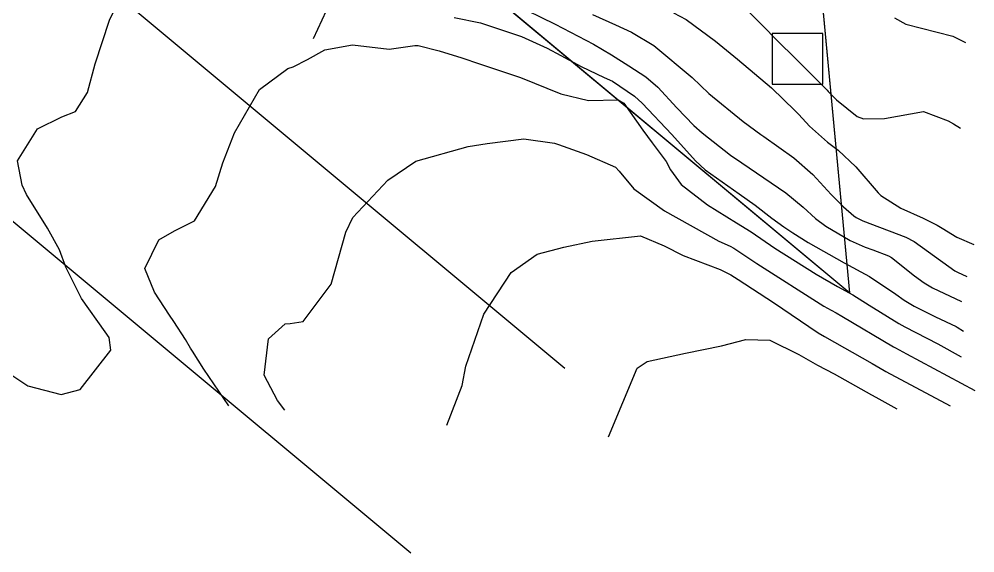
# Model space of a CAD drawing. Header units: feet. Extents: x 1318179 to 1318975, y 422521 to 423299.
# Drawn here: x 1318755.1 to 1318928.9, y 422520.9 to 422618 of the extents above; entities that cross this region are included whole.
import ezdxf

# ---------------------------------------------------------------- set-up
doc = ezdxf.new("R2010")
doc.units = ezdxf.units.FT
for name, color, linetype in [('C-DRNG-AREA', 150, 'CONTINUOUS'), ('C-MISC', 7, 'CONTINUOUS'), ('C-SWM', 92, 'CONTINUOUS'), ('C-TOPO-MAJR', 32, 'CONTINUOUS'), ('C-UTIL', 4, 'CONTINUOUS'), ('V-PROP-LINE', 7, 'CONTINUOUS')]:
    doc.layers.add(name, color=color, linetype=linetype)

msp = doc.modelspace()

# ---------------------------------------------------------------- linework, layer by layer
at = {"layer": 'C-DRNG-AREA'}
msp.add_lwpolyline([(1318771.32, 422941.61), (1318856.03, 422841.34), (1318865.23, 422828.95), (1318873.26, 422814.67), (1318879.44, 422799.5), (1318883.65, 422783.67), (1318885.84, 422767.44), (1318885.98, 422751.06), (1318884.05, 422734.79), (1318880.1, 422718.89), (1318874.51, 422704.5), (1318841.22, 422632.47), (1318813.99, 422645.06), (1318906.17, 422568.23), (1318863.76, 423019.73), (1318771.32, 422941.61)], close=True, dxfattribs=at)
at = {"layer": 'C-MISC'}
for points in [[(1318280.26, 423032.92), (1318854.33, 422554.49)], [(1318252.26, 422999.33), (1318826.33, 422520.89)]]:
    msp.add_lwpolyline(points, dxfattribs=at)
at = {"layer": 'C-SWM'}
msp.add_lwpolyline([(1318892.02, 422606.15), (1318901.24, 422606.15), (1318901.24, 422615.36), (1318892.02, 422615.36), (1318892.02, 422606.15)], close=True, dxfattribs=at)
at = {"layer": 'C-TOPO-MAJR'}
for points in [[(1318751.55, 422554.7), (1318756.71, 422551.29), (1318762.73, 422549.72), (1318766.2, 422550.63), (1318771.78, 422557.79), (1318771.47, 422560.05), (1318770.75, 422561.08), (1318766.43, 422567.15), (1318763.59, 422572.86), (1318762.41, 422576.01), (1318760.26, 422579.96), (1318756.46, 422586.08), (1318755.63, 422587.81), (1318754.81, 422592.23), (1318758.46, 422598.05), (1318762.87, 422600.21), (1318765.36, 422601.19), (1318767.52, 422604.65), (1318768.95, 422609.86), (1318771.56, 422617.79), (1318773.95, 422622.76)], [(1318844.87, 422620.81), (1318852.58, 422617.06), (1318859.54, 422613.42), (1318862.81, 422611.5), (1318865.96, 422609.48), (1318869.04, 422607.51), (1318871.25, 422605.64), (1318874.7, 422601.87), (1318877.81, 422598.66), (1318879.29, 422597.28), (1318884.45, 422593.25), (1318886.52, 422591.83), (1318894.5, 422586.42), (1318897.69, 422583.76), (1318899.92, 422581.7), (1318901.78, 422580.31), (1318906.22, 422577.75), (1318908.96, 422576.52), (1318910.33, 422576.01), (1318913.21, 422574.93), (1318913.75, 422574.62), (1318917.95, 422571.29), (1318919.68, 422570), (1318921.21, 422569.09), (1318926.47, 422566.61)], [(1318887.51, 422619.64), (1318891.05, 422616.06), (1318892.17, 422614.9), (1318897.15, 422609.98), (1318902.07, 422605.04), (1318902.25, 422604.84), (1318903.71, 422603.31), (1318907.52, 422600.28), (1318908.68, 422599.88), (1318912.47, 422599.91), (1318919.55, 422601.19), (1318924.06, 422599.47), (1318924.99, 422598.97), (1318926.26, 422598.18)], [(1318834.22, 422618.31), (1318839.03, 422617.29), (1318846.48, 422614.85), (1318851.14, 422612.69), (1318853.63, 422611.4), (1318857.28, 422609.37), (1318861.46, 422607.35), (1318862.99, 422606.71), (1318867.03, 422603.98), (1318868.38, 422602.69), (1318873.82, 422596.99), (1318878.09, 422592.23), (1318879.88, 422590.58), (1318886.06, 422586.23), (1318888.92, 422584.16), (1318891.96, 422581.8), (1318894.15, 422580.21), (1318895.8, 422579.11), (1318898.6, 422577.33), (1318905.11, 422573.68), (1318909.74, 422571.16), (1318914.53, 422567.94), (1318916.05, 422566.88), (1318917.89, 422565.79), (1318921.72, 422563.82), (1318925.52, 422562.07), (1318925.7, 422561.98), (1318926.84, 422561.22)], [(1318859.36, 422618.85), (1318863.55, 422616.96), (1318866.46, 422615.62), (1318870.55, 422613.17), (1318877.49, 422607.37), (1318880.52, 422604.49), (1318886.76, 422599.37), (1318889.99, 422597), (1318890.54, 422596.62), (1318896.01, 422592.77), (1318899.41, 422589.7), (1318902.74, 422586.1), (1318905, 422583.87), (1318906.92, 422582.21), (1318907.33, 422581.89), (1318908.52, 422581.27), (1318916.35, 422578.35), (1318917.87, 422577.54), (1318920.46, 422575.66), (1318925.27, 422572.21), (1318925.76, 422571.93), (1318927.42, 422571.15)], [(1318874.1, 422619.15), (1318876.43, 422617.94), (1318881.71, 422613.99), (1318885.71, 422610.69), (1318891.89, 422605.49), (1318896.25, 422601.31), (1318896.86, 422600.66), (1318898.85, 422598.53), (1318902.13, 422595.63), (1318904.06, 422594.14), (1318907.24, 422591.1), (1318911.31, 422586.42), (1318911.83, 422585.9), (1318915.44, 422583.63), (1318919.52, 422581.79), (1318922.07, 422580.53), (1318922.93, 422579.97), (1318925.64, 422578.3), (1318928.74, 422576.98)], [(1318914.28, 422618.21), (1318916.33, 422617.09), (1318924.89, 422614.9), (1318927.18, 422613.76)], [(1318793.25, 422547.65), (1318788.68, 422554.32), (1318786.62, 422557.57), (1318786.29, 422558.14), (1318785.34, 422559.74), (1318783.22, 422562.97), (1318782.46, 422564.13), (1318779.72, 422568.3), (1318777.96, 422572.61), (1318780.52, 422577.82), (1318783.37, 422579.46), (1318786.99, 422581.28), (1318790.82, 422587.53), (1318792.14, 422591.88), (1318794.26, 422597.33), (1318798.82, 422605.22), (1318803.99, 422608.99), (1318804.91, 422609.34), (1318807.54, 422610.62), (1318810.72, 422612.42), (1318815.73, 422613.3), (1318822.37, 422612.54), (1318827.06, 422613.2), (1318827.67, 422613.21), (1318831.47, 422612.24), (1318835.63, 422610.96), (1318838.79, 422609.87), (1318846.25, 422607.35), (1318853.61, 422604.42), (1318858.62, 422603.21), (1318864.02, 422603.34), (1318865.07, 422602.7), (1318868.52, 422597.77), (1318870.24, 422595.5), (1318872.74, 422592.1), (1318873.55, 422590.6), (1318875.48, 422587.92), (1318880.26, 422584.2), (1318885.57, 422580.96), (1318888.2, 422579.27), (1318892.54, 422576.33), (1318900.02, 422571.57), (1318903.93, 422569.38), (1318906.71, 422567.86), (1318909.71, 422565.98), (1318915.07, 422562.61), (1318916.18, 422561.99), (1318922.14, 422558.9), (1318926.39, 422556.53)], [(1318803.4, 422546.86), (1318802.09, 422548.63), (1318799.65, 422553.21), (1318800.44, 422559.82), (1318803.5, 422562.57), (1318804.39, 422562.63), (1318806.74, 422562.97), (1318811.84, 422569.78), (1318814.53, 422579.26), (1318815.76, 422581.88), (1318822.14, 422588.69), (1318827.24, 422592.18), (1318836.77, 422594.81), (1318840.19, 422595.37), (1318846.9, 422596.24), (1318852.45, 422595.45), (1318853.21, 422595.19), (1318855.74, 422594.27), (1318858.3, 422593.39), (1318863.53, 422591.08), (1318864.24, 422590.34), (1318866.91, 422587.11), (1318872.45, 422583.14), (1318882.32, 422577.6), (1318884.41, 422576.69), (1318885.06, 422576.35), (1318889.25, 422573.52), (1318901.45, 422565.8), (1318902.75, 422565.07), (1318903.67, 422564.57), (1318904.71, 422563.95), (1318914.1, 422558.38), (1318914.47, 422558.17), (1318916.44, 422557.13), (1318928.91, 422550.41)], [(1318832.89, 422544.12), (1318835.68, 422551.37), (1318836.36, 422554.83), (1318839.63, 422564.34), (1318844.6, 422571.92), (1318849.29, 422575.26), (1318854.18, 422576.49), (1318859.28, 422577.58), (1318868.12, 422578.6), (1318872.37, 422576.74), (1318875.87, 422574.99), (1318882.6, 422572.44), (1318884.53, 422571.48), (1318885.86, 422570.64), (1318892.29, 422566.45), (1318900.43, 422560.95), (1318901.53, 422560.27), (1318910.2, 422555.33), (1318912.43, 422554.06), (1318912.71, 422553.91), (1318924.41, 422547.62)], [(1318862.28, 422542.01), (1318867.47, 422554.47), (1318869.28, 422555.71), (1318876.31, 422557.21), (1318882.84, 422558.56), (1318887.25, 422559.71), (1318891.6, 422559.57), (1318896.91, 422556.96), (1318900.29, 422555.05), (1318903.29, 422553.45), (1318910.08, 422549.67), (1318910.92, 422549.2), (1318914.72, 422547.12)]]:
    msp.add_lwpolyline(points, dxfattribs=at)
at = {"layer": 'C-UTIL'}
msp.add_lwpolyline([(1318808.66, 422614.45), (1318821.25, 422641.68), (1318854.18, 422712.92), (1318859.07, 422725.54), (1318862.35, 422738.74), (1318863.95, 422752.25), (1318863.84, 422765.86), (1318862.02, 422779.34), (1318858.52, 422792.48), (1318853.39, 422805.09), (1318846.72, 422816.94), (1318838.62, 422827.86), (1318534.47, 423187.89)], dxfattribs=at)
at = {"layer": 'V-PROP-LINE'}
for points in [[(1318205.86, 423151.87), (1318906.18, 422568.21), (1318846.87, 423199.56), (1318846.82, 423200.09), (1318730.64, 423223.81), (1318629.46, 423273.42), (1318205.86, 423151.87)], [(1318771.32, 422941.61), (1318856.03, 422841.34), (1318865.23, 422828.95), (1318873.26, 422814.67), (1318879.44, 422799.5), (1318883.65, 422783.67), (1318885.84, 422767.44), (1318885.98, 422751.06), (1318884.05, 422734.79), (1318880.1, 422718.89), (1318874.51, 422704.5), (1318841.22, 422632.47), (1318813.99, 422645.06), (1318906.17, 422568.23), (1318863.76, 423019.73), (1318771.32, 422941.61)]]:
    msp.add_lwpolyline(points, close=True, dxfattribs=at)

doc.saveas('drawing.dxf')
